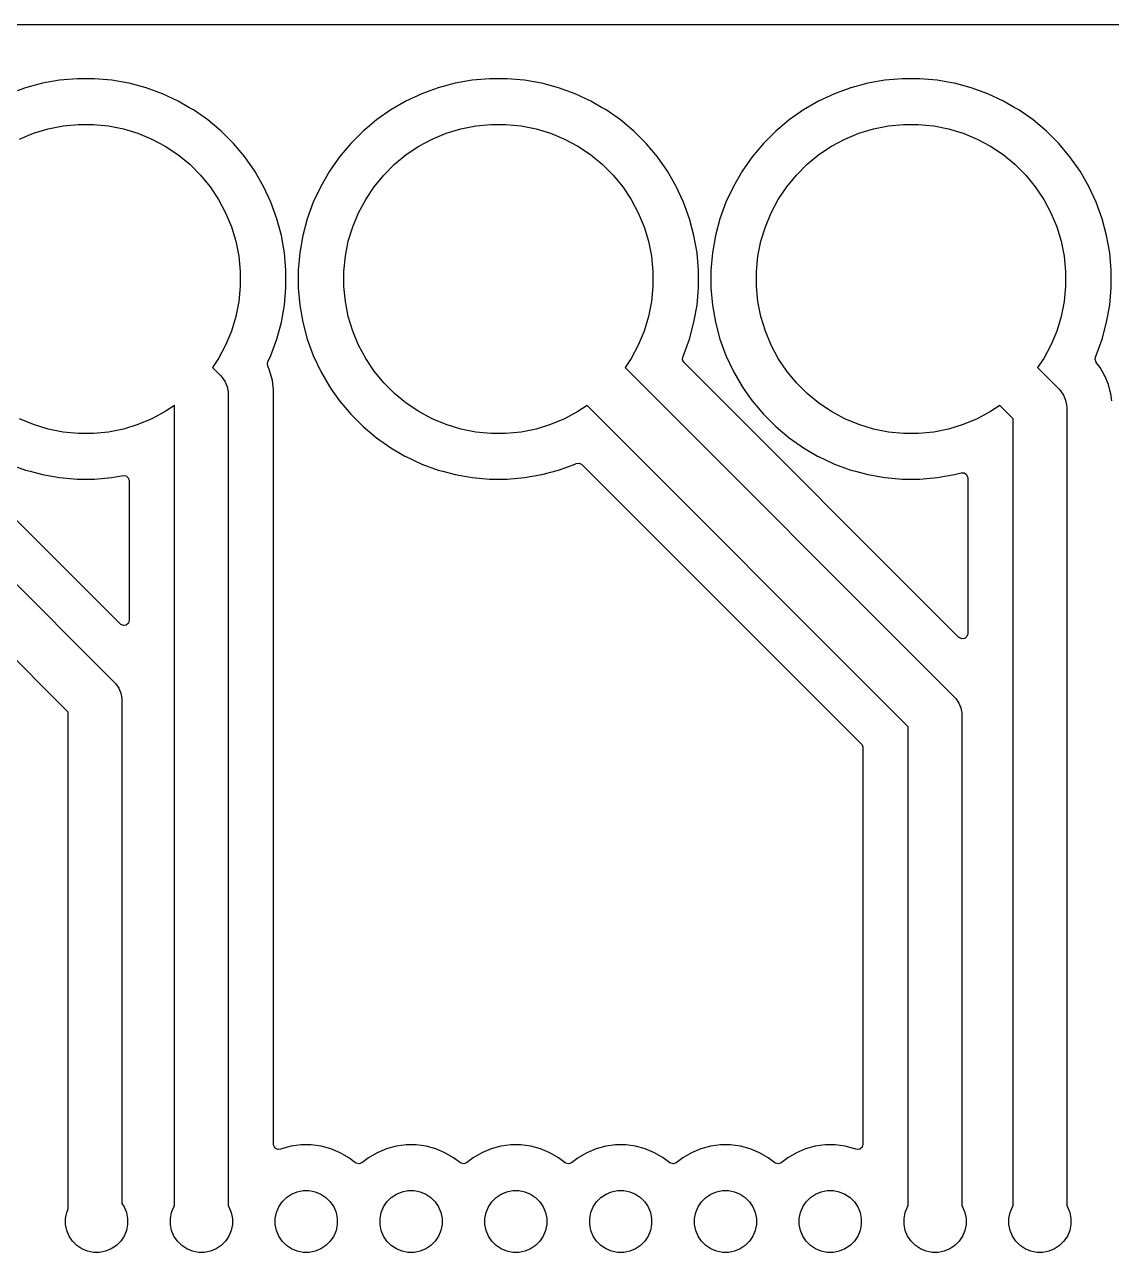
# Model space of a CAD drawing. Header units: millimetres. Extents: x 1 to 179, y 1 to 120.
# Drawn here: x 119.2 to 145.54, y 90.5 to 120.25 of the extents above; entities that cross this region are included whole.
import ezdxf

# ---------------------------------------------------------------- set-up
doc = ezdxf.new("R2010")
doc.units = ezdxf.units.MM
doc.layers.add('F.Cu', color=13, linetype='CONTINUOUS', true_color=0xc83434)

msp = doc.modelspace()

# ---------------------------------------------------------------- linework, layer by layer
at = {"layer": 'F.Cu', "linetype": 'CONTINUOUS'}
for p, q in [((0.6245, 120.2495), (179.3755, 120.2495)), ((119.628726, 118.825536), (119.219622, 118.715918)), ((119.628729, 118.825537), (119.628726, 118.825536)), ((119.628734, 118.825538), (119.628729, 118.825537)), ((119.628736, 118.825539), (119.628734, 118.825538)), ((119.628739, 118.825539), (119.628736, 118.825539)), ((120.045852, 118.899088), (119.628739, 118.825539)), ((120.467794, 118.936003), (120.045852, 118.899088)), ((120.467798, 118.936003), (120.467794, 118.936003)), ((120.891352, 118.936003), (120.467798, 118.936003)), ((120.891355, 118.936003), (120.891352, 118.936003)), ((121.313297, 118.899088), (120.891355, 118.936003)), ((121.671527, 118.835922), (121.313297, 118.899088)), ((121.730416, 118.825538), (121.671527, 118.835922)), ((121.730426, 118.825536), (121.730416, 118.825538)), ((122.139527, 118.715918), (121.730423, 118.825536)), ((121.730423, 118.825536), (121.730426, 118.825536)), ((129.628726, 118.825536), (129.219622, 118.715918)), ((129.628729, 118.825537), (129.628726, 118.825536)), ((129.628734, 118.825538), (129.628729, 118.825537)), ((129.628736, 118.825539), (129.628734, 118.825538)), ((129.628739, 118.825539), (129.628736, 118.825539)), ((130.045852, 118.899088), (129.628739, 118.825539)), ((130.467794, 118.936003), (130.045852, 118.899088)), ((130.467798, 118.936003), (130.467794, 118.936003)), ((130.891352, 118.936003), (130.467798, 118.936003)), ((130.891355, 118.936003), (130.891352, 118.936003)), ((131.313297, 118.899088), (130.891355, 118.936003)), ((131.671527, 118.835922), (131.313297, 118.899088)), ((131.730416, 118.825538), (131.671527, 118.835922)), ((131.730426, 118.825536), (131.730416, 118.825538)), ((132.139527, 118.715918), (131.730423, 118.825536)), ((131.730423, 118.825536), (131.730426, 118.825536)), ((139.628726, 118.825536), (139.219622, 118.715918)), ((139.628729, 118.825537), (139.628726, 118.825536)), ((139.628734, 118.825538), (139.628729, 118.825537)), ((139.628736, 118.825539), (139.628734, 118.825538)), ((139.628739, 118.825539), (139.628736, 118.825539)), ((140.045852, 118.899088), (139.628739, 118.825539)), ((140.467794, 118.936003), (140.045852, 118.899088)), ((140.467798, 118.936003), (140.467794, 118.936003)), ((140.891352, 118.936003), (140.467798, 118.936003)), ((140.891355, 118.936003), (140.891352, 118.936003)), ((141.313297, 118.899088), (140.891355, 118.936003)), ((141.671527, 118.835922), (141.313297, 118.899088)), ((141.730416, 118.825538), (141.671527, 118.835922)), ((141.730426, 118.825536), (141.730416, 118.825538)), ((142.139527, 118.715918), (141.730423, 118.825536)), ((141.730423, 118.825536), (141.730426, 118.825536)), ((119.219622, 118.715918), (119.020606, 118.643482)), ((122.139537, 118.715915), (122.139527, 118.715918)), ((122.139538, 118.715914), (122.139537, 118.715915)), ((122.537549, 118.57105), (122.139538, 118.715914)), ((122.537556, 118.571047), (122.537549, 118.57105)), ((122.537558, 118.571046), (122.537556, 118.571047)), ((122.921411, 118.392053), (122.537558, 118.571046)), ((128.821591, 118.571046), (128.437738, 118.392053)), ((128.821597, 118.571049), (128.821591, 118.571046)), ((128.821601, 118.57105), (128.821597, 118.571049)), ((129.020606, 118.643482), (128.821601, 118.57105)), ((129.219622, 118.715918), (129.020606, 118.643482)), ((132.139537, 118.715915), (132.139527, 118.715918)), ((132.139538, 118.715914), (132.139537, 118.715915)), ((132.537549, 118.57105), (132.139538, 118.715914)), ((132.537556, 118.571047), (132.537549, 118.57105)), ((132.537558, 118.571046), (132.537556, 118.571047)), ((132.921411, 118.392053), (132.537558, 118.571046)), ((138.821591, 118.571046), (138.437738, 118.392053)), ((138.821597, 118.571049), (138.821591, 118.571046)), ((138.821601, 118.57105), (138.821597, 118.571049)), ((139.020606, 118.643482), (138.821601, 118.57105)), ((139.219622, 118.715918), (139.020606, 118.643482)), ((142.139537, 118.715915), (142.139527, 118.715918)), ((142.139538, 118.715914), (142.139537, 118.715915)), ((142.537549, 118.57105), (142.139538, 118.715914)), ((142.537556, 118.571047), (142.537549, 118.57105)), ((142.537558, 118.571046), (142.537556, 118.571047)), ((142.921411, 118.392053), (142.537558, 118.571046)), ((122.921426, 118.392045), (122.921411, 118.392053)), ((123.179257, 118.243187), (122.921426, 118.392045)), ((123.28823, 118.180271), (123.179257, 118.243187)), ((123.635185, 117.937329), (123.28823, 118.180271)), ((128.070913, 118.180267), (127.723965, 117.93733)), ((128.070928, 118.180276), (128.070913, 118.180267)), ((128.437723, 118.392045), (128.070928, 118.180276)), ((128.437738, 118.392053), (128.437723, 118.392045)), ((132.921426, 118.392045), (132.921411, 118.392053)), ((133.179257, 118.243187), (132.921426, 118.392045)), ((133.28823, 118.180271), (133.179257, 118.243187)), ((133.635185, 117.937329), (133.28823, 118.180271)), ((138.070913, 118.180267), (137.723965, 117.93733)), ((138.070928, 118.180276), (138.070913, 118.180267)), ((138.437723, 118.392045), (138.070928, 118.180276)), ((138.437738, 118.392053), (138.437723, 118.392045)), ((142.921426, 118.392045), (142.921411, 118.392053)), ((143.179257, 118.243187), (142.921426, 118.392045)), ((143.28823, 118.180271), (143.179257, 118.243187)), ((143.635185, 117.937329), (143.28823, 118.180271)), ((120.129336, 117.794915), (120.495571, 117.830986)), ((120.495571, 117.830986), (120.863579, 117.830986)), ((120.863579, 117.830986), (121.229814, 117.794915)), ((123.959647, 117.665074), (123.635185, 117.937329)), ((127.723965, 117.93733), (127.499902, 117.74932)), ((130.129336, 117.794915), (130.495571, 117.830986)), ((130.495571, 117.830986), (130.863579, 117.830986)), ((130.863579, 117.830986), (131.229814, 117.794915)), ((133.959647, 117.665074), (133.635185, 117.937329)), ((137.723965, 117.93733), (137.499902, 117.74932)), ((140.129336, 117.794915), (140.495571, 117.830986)), ((140.495571, 117.830986), (140.863579, 117.830986)), ((140.863579, 117.830986), (141.229814, 117.794915)), ((143.959647, 117.665074), (143.635185, 117.937329)), ((119.076243, 117.475463), (119.416238, 117.616293)), ((119.416238, 117.616293), (119.768399, 117.72312)), ((119.768399, 117.72312), (120.129336, 117.794915)), ((121.229814, 117.794915), (121.590751, 117.72312)), ((121.590751, 117.72312), (121.942912, 117.616293)), ((121.942912, 117.616293), (122.282907, 117.475463)), ((124.259146, 117.365575), (123.959647, 117.665074)), ((127.399494, 117.665066), (127.100012, 117.365584)), ((127.3995, 117.665072), (127.399494, 117.665066)), ((127.399503, 117.665074), (127.3995, 117.665072)), ((127.499902, 117.74932), (127.399503, 117.665074)), ((129.076243, 117.475463), (129.416238, 117.616293)), ((129.416238, 117.616293), (129.768399, 117.72312)), ((129.768399, 117.72312), (130.129336, 117.794915)), ((131.229814, 117.794915), (131.590751, 117.72312)), ((131.590751, 117.72312), (131.942912, 117.616293)), ((131.942912, 117.616293), (132.282907, 117.475463)), ((134.259146, 117.365575), (133.959647, 117.665074)), ((137.399494, 117.665066), (137.100012, 117.365584)), ((137.3995, 117.665072), (137.399494, 117.665066)), ((137.399503, 117.665074), (137.3995, 117.665072)), ((137.499902, 117.74932), (137.399503, 117.665074)), ((139.076243, 117.475463), (139.416238, 117.616293)), ((139.416238, 117.616293), (139.768399, 117.72312)), ((139.768399, 117.72312), (140.129336, 117.794915)), ((141.229814, 117.794915), (141.590751, 117.72312)), ((141.590751, 117.72312), (141.942912, 117.616293)), ((141.942912, 117.616293), (142.282907, 117.475463)), ((144.259146, 117.365575), (143.959647, 117.665074)), ((122.282907, 117.475463), (122.60746, 117.301985)), ((122.60746, 117.301985), (122.913447, 117.097531)), ((124.531401, 117.041113), (124.259146, 117.365575)), ((127.100012, 117.365584), (126.827748, 117.041113)), ((128.445703, 117.097531), (128.75169, 117.301985)), ((128.75169, 117.301985), (129.076243, 117.475463)), ((132.282907, 117.475463), (132.60746, 117.301985)), ((132.60746, 117.301985), (132.913447, 117.097531)), ((134.531401, 117.041113), (134.259146, 117.365575)), ((137.100012, 117.365584), (136.827748, 117.041113)), ((138.445703, 117.097531), (138.75169, 117.301985)), ((138.75169, 117.301985), (139.076243, 117.475463)), ((142.282907, 117.475463), (142.60746, 117.301985)), ((142.60746, 117.301985), (142.913447, 117.097531)), ((144.531401, 117.041113), (144.259146, 117.365575)), ((122.913447, 117.097531), (123.197921, 116.86407)), ((124.774343, 116.694158), (124.531401, 117.041113)), ((126.827748, 117.041113), (126.584811, 116.694165)), ((128.161229, 116.86407), (128.445703, 117.097531)), ((132.913447, 117.097531), (133.197921, 116.86407)), ((134.774343, 116.694158), (134.531401, 117.041113)), ((136.827748, 117.041113), (136.584811, 116.694165)), ((138.161229, 116.86407), (138.445703, 117.097531)), ((142.913447, 117.097531), (143.197921, 116.86407)), ((144.774343, 116.694158), (144.531401, 117.041113)), ((123.197921, 116.86407), (123.458142, 116.603849)), ((124.98612, 116.327348), (124.774343, 116.694158)), ((126.584802, 116.69415), (126.373033, 116.327355)), ((126.584811, 116.694165), (126.584802, 116.69415)), ((127.901008, 116.603849), (128.161229, 116.86407)), ((133.197921, 116.86407), (133.458142, 116.603849)), ((134.98612, 116.327348), (134.774343, 116.694158)), ((136.584802, 116.69415), (136.373033, 116.327355)), ((136.584811, 116.694165), (136.584802, 116.69415)), ((137.901008, 116.603849), (138.161229, 116.86407)), ((143.197921, 116.86407), (143.458142, 116.603849)), ((144.98612, 116.327348), (144.774343, 116.694158)), ((123.458142, 116.603849), (123.691603, 116.319375)), ((127.667547, 116.319375), (127.901008, 116.603849)), ((133.458142, 116.603849), (133.691603, 116.319375)), ((137.667547, 116.319375), (137.901008, 116.603849)), ((143.458142, 116.603849), (143.691603, 116.319375)), ((123.691603, 116.319375), (123.896057, 116.013388)), ((125.165122, 115.943477), (124.98612, 116.327348)), ((126.373025, 116.32734), (126.194032, 115.943487)), ((126.373033, 116.327355), (126.373025, 116.32734)), ((127.463093, 116.013388), (127.667547, 116.319375)), ((133.691603, 116.319375), (133.896057, 116.013388)), ((135.165122, 115.943477), (134.98612, 116.327348)), ((136.373025, 116.32734), (136.194032, 115.943487)), ((136.373033, 116.327355), (136.373025, 116.32734)), ((137.463093, 116.013388), (137.667547, 116.319375)), ((143.691603, 116.319375), (143.896057, 116.013388)), ((145.165122, 115.943477), (144.98612, 116.327348)), ((123.896057, 116.013388), (124.069535, 115.688835)), ((125.309986, 115.545466), (125.165122, 115.943477)), ((126.194032, 115.943487), (126.04916, 115.545456)), ((127.289615, 115.688835), (127.463093, 116.013388)), ((133.896057, 116.013388), (134.069535, 115.688835)), ((135.309986, 115.545466), (135.165122, 115.943477)), ((136.194032, 115.943487), (136.04916, 115.545456)), ((137.289615, 115.688835), (137.463093, 116.013388)), ((143.896057, 116.013388), (144.069535, 115.688835)), ((145.309986, 115.545466), (145.165122, 115.943477)), ((124.069535, 115.688835), (124.210365, 115.34884)), ((125.41961, 115.136344), (125.309986, 115.545466)), ((126.04916, 115.545456), (125.939542, 115.136352)), ((127.148785, 115.34884), (127.289615, 115.688835)), ((134.069535, 115.688835), (134.210365, 115.34884)), ((135.41961, 115.136344), (135.309986, 115.545466)), ((136.04916, 115.545456), (135.939542, 115.136352)), ((137.148785, 115.34884), (137.289615, 115.688835)), ((144.069535, 115.688835), (144.210365, 115.34884)), ((145.41961, 115.136344), (145.309986, 115.545466)), ((124.210365, 115.34884), (124.317192, 114.996679)), ((127.041958, 114.996679), (127.148785, 115.34884)), ((134.210365, 115.34884), (134.317192, 114.996679)), ((137.041958, 114.996679), (137.148785, 115.34884)), ((144.210365, 115.34884), (144.317192, 114.996679)), ((124.317192, 114.996679), (124.388987, 114.635742)), ((125.49316, 114.719223), (125.41961, 115.136344)), ((125.939539, 115.136339), (125.86599, 114.719226)), ((125.939542, 115.136352), (125.939539, 115.136339)), ((126.970163, 114.635742), (127.041958, 114.996679)), ((134.317192, 114.996679), (134.388987, 114.635742)), ((135.49316, 114.719223), (135.41961, 115.136344)), ((135.939539, 115.136339), (135.86599, 114.719226)), ((135.939542, 115.136352), (135.939539, 115.136339)), ((136.970163, 114.635742), (137.041958, 114.996679)), ((144.317192, 114.996679), (144.388987, 114.635742)), ((145.49316, 114.719223), (145.41961, 115.136344)), ((124.388987, 114.635742), (124.425058, 114.269507)), ((125.530075, 114.29728), (125.49316, 114.719223)), ((125.86599, 114.719226), (125.829075, 114.297284)), ((126.934092, 114.269507), (126.970163, 114.635742)), ((134.388987, 114.635742), (134.425058, 114.269507)), ((135.530075, 114.29728), (135.49316, 114.719223)), ((135.86599, 114.719226), (135.829075, 114.297284)), ((136.934092, 114.269507), (136.970163, 114.635742)), ((144.388987, 114.635742), (144.425058, 114.269507)), ((145.530075, 114.29728), (145.49316, 114.719223)), ((124.425058, 114.269507), (124.425058, 113.901499)), ((125.530075, 113.873726), (125.530075, 114.29728)), ((125.829075, 114.297284), (125.829075, 113.873723)), ((126.934092, 113.901499), (126.934092, 114.269507)), ((134.425058, 114.269507), (134.425058, 113.901499)), ((135.530075, 113.873726), (135.530075, 114.29728)), ((135.829075, 114.297284), (135.829075, 113.873723)), ((136.934092, 113.901499), (136.934092, 114.269507)), ((144.425058, 114.269507), (144.425058, 113.901499)), ((145.530075, 113.873726), (145.530075, 114.29728)), ((124.425058, 113.901499), (124.388987, 113.535264)), ((125.49316, 113.451783), (125.530075, 113.873726)), ((125.829075, 113.873723), (125.86599, 113.451781)), ((126.970163, 113.535264), (126.934092, 113.901499)), ((134.425058, 113.901499), (134.388987, 113.535264)), ((135.49316, 113.451783), (135.530075, 113.873726)), ((135.829075, 113.873723), (135.86599, 113.451781)), ((136.970163, 113.535264), (136.934092, 113.901499)), ((144.425058, 113.901499), (144.388987, 113.535264)), ((145.49316, 113.451783), (145.530075, 113.873726)), ((124.388987, 113.535264), (124.317192, 113.174327)), ((125.41961, 113.034662), (125.49316, 113.451783)), ((125.86599, 113.451781), (125.939539, 113.034668)), ((127.041958, 113.174327), (126.970163, 113.535264)), ((134.388987, 113.535264), (134.317192, 113.174327)), ((135.41961, 113.034662), (135.49316, 113.451783)), ((135.86599, 113.451781), (135.939539, 113.034668)), ((137.041958, 113.174327), (136.970163, 113.535264)), ((144.388987, 113.535264), (144.317192, 113.174327)), ((145.41961, 113.034662), (145.49316, 113.451783)), ((124.317192, 113.174327), (124.210365, 112.822166)), ((127.148785, 112.822166), (127.041958, 113.174327)), ((134.317192, 113.174327), (134.210365, 112.822166)), ((137.148785, 112.822166), (137.041958, 113.174327)), ((144.317192, 113.174327), (144.210365, 112.822166)), ((124.210365, 112.822166), (124.069535, 112.482171)), ((125.309986, 112.62554), (125.41961, 113.034662)), ((125.939539, 113.034668), (125.939542, 113.034655)), ((125.939542, 113.034655), (126.04916, 112.625551)), ((127.289615, 112.482171), (127.148785, 112.822166)), ((134.210365, 112.822166), (134.069535, 112.482171)), ((135.309986, 112.62554), (135.41961, 113.034662)), ((135.939539, 113.034668), (135.939542, 113.034655)), ((135.939542, 113.034655), (136.04916, 112.625551)), ((137.289615, 112.482171), (137.148785, 112.822166)), ((144.210365, 112.822166), (144.069535, 112.482171)), ((145.309986, 112.62554), (145.41961, 113.034662)), ((124.069535, 112.482171), (123.896057, 112.157618)), ((125.165122, 112.227529), (125.309986, 112.62554)), ((126.04916, 112.625551), (126.049163, 112.625541)), ((126.049163, 112.625541), (126.049164, 112.62554)), ((126.049164, 112.62554), (126.194028, 112.227529)), ((127.463093, 112.157618), (127.289615, 112.482171)), ((134.069535, 112.482171), (133.896057, 112.157618)), ((135.165122, 112.227529), (135.309986, 112.62554)), ((136.04916, 112.625551), (136.049163, 112.625541)), ((136.049163, 112.625541), (136.049164, 112.62554)), ((136.049164, 112.62554), (136.194028, 112.227529)), ((137.463093, 112.157618), (137.289615, 112.482171)), ((144.069535, 112.482171), (143.896057, 112.157618)), ((145.165122, 112.227529), (145.309986, 112.62554)), ((125.093261, 112.073426), (125.165122, 112.227529)), ((126.194028, 112.227529), (126.194031, 112.227522)), ((126.194031, 112.227522), (126.194032, 112.22752)), ((126.194032, 112.22752), (126.373025, 111.843667)), ((135.144696, 112.123801), (135.14968, 112.193493)), ((135.14968, 112.193493), (135.153482, 112.202568)), ((135.153482, 112.202568), (135.165114, 112.227511)), ((135.165114, 112.227514), (135.165122, 112.227529)), ((135.165114, 112.227511), (135.165114, 112.227514)), ((136.194028, 112.227529), (136.194031, 112.227522)), ((136.194031, 112.227522), (136.194032, 112.22752)), ((136.194032, 112.22752), (136.373025, 111.843667)), ((145.137817, 112.130248), (145.149006, 112.192969)), ((145.149006, 112.192969), (145.149251, 112.193493)), ((145.149251, 112.193493), (145.165122, 112.227529)), ((113.748112, 111.936204), (121.366252, 104.318064)), ((121.520452, 105.720207), (115.178181, 112.062478)), ((123.896057, 112.157618), (123.748112, 111.936205)), ((123.748112, 111.936205), (123.942253, 111.742064)), ((125.083616, 112.043044), (125.093261, 112.073426)), ((125.091084, 111.973577), (125.083616, 112.043044)), ((125.109126, 111.93002), (125.091084, 111.973577)), ((125.121946, 111.899069), (125.109126, 111.93002)), ((125.143791, 111.846331), (125.121946, 111.899069)), ((127.667547, 111.851631), (127.463093, 112.157618)), ((133.896057, 112.157618), (133.748112, 111.936204)), ((133.748112, 111.936204), (141.722252, 103.962065)), ((135.178181, 112.062478), (135.144696, 112.123801)), ((141.840452, 105.400207), (135.178181, 112.062478)), ((137.667547, 111.851631), (137.463093, 112.157618)), ((143.896057, 112.157618), (143.748112, 111.936204)), ((143.748112, 111.936204), (144.262252, 111.422064)), ((145.163009, 112.065079), (145.137817, 112.130248)), ((145.168182, 112.058337), (145.163009, 112.065079)), ((145.168185, 112.058335), (145.168182, 112.058337)), ((145.168185, 112.058334), (145.168185, 112.058335)), ((145.261244, 111.937057), (145.168185, 112.058334)), ((145.361728, 111.763013), (145.261244, 111.937057)), ((123.942253, 111.742064), (123.98508, 111.694811)), ((123.98508, 111.694811), (123.98509, 111.694801)), ((123.98509, 111.694801), (124.055882, 111.588853)), ((124.055882, 111.588853), (124.055882, 111.588852)), ((124.055882, 111.588852), (124.104645, 111.47113)), ((125.203182, 111.624684), (125.143791, 111.846331)), ((125.203182, 111.624681), (125.203182, 111.624684)), ((125.223345, 111.471528), (125.203182, 111.624681)), ((126.373025, 111.843667), (126.373033, 111.843652)), ((126.373033, 111.843652), (126.584802, 111.476857)), ((127.901008, 111.567157), (127.667547, 111.851631)), ((136.373025, 111.843667), (136.373033, 111.843652)), ((136.373033, 111.843652), (136.584802, 111.476857)), ((137.901008, 111.567157), (137.667547, 111.851631)), ((145.375977, 111.738333), (145.361728, 111.763013)), ((145.463791, 111.526332), (145.375977, 111.738333)), ((124.104645, 111.47113), (124.129504, 111.346156)), ((124.129504, 111.346156), (124.129504, 111.346136)), ((124.129504, 111.346136), (124.132633, 111.282445)), ((124.132633, 111.282445), (124.132633, 91.623339)), ((125.233133, 111.39718), (125.223345, 111.471528)), ((125.233133, 93.111358), (125.233133, 111.39718)), ((126.584802, 111.476857), (126.584811, 111.476842)), ((126.584811, 111.476842), (126.665578, 111.361495)), ((126.665578, 111.361495), (126.827749, 111.129893)), ((128.161229, 111.306936), (127.901008, 111.567157)), ((128.445703, 111.073475), (128.161229, 111.306936)), ((136.584802, 111.476857), (136.584811, 111.476842)), ((136.584811, 111.476842), (136.665578, 111.361495)), ((136.665578, 111.361495), (136.827749, 111.129893)), ((138.161229, 111.306936), (137.901008, 111.567157)), ((138.445703, 111.073475), (138.161229, 111.306936)), ((144.262252, 111.422064), (144.30509, 111.374801)), ((144.30509, 111.374801), (144.375882, 111.268853)), ((145.507958, 111.361495), (145.463791, 111.526332)), ((145.523181, 111.304683), (145.507958, 111.361495)), ((145.546193, 111.129894), (145.523181, 111.304683)), ((120.256633, 103.589207), (112.828874, 111.016966)), ((122.828873, 111.016966), (122.60746, 110.869021)), ((122.832633, 111.013207), (122.828873, 111.016966)), ((122.832633, 91.623339), (122.832633, 111.013207)), ((126.827749, 111.129893), (127.100004, 110.805431)), ((128.75169, 110.869021), (128.445703, 111.073475)), ((132.828874, 111.016966), (132.60746, 110.869021)), ((140.612633, 103.233207), (132.828874, 111.016966)), ((136.827749, 111.129893), (137.100004, 110.805431)), ((138.75169, 110.869021), (138.445703, 111.073475)), ((142.828874, 111.016966), (142.60746, 110.869021)), ((143.152633, 110.693207), (142.828874, 111.016966)), ((144.375882, 111.268853), (144.424644, 111.15113)), ((144.424644, 111.15113), (144.449503, 111.026156)), ((144.449503, 111.026156), (144.452633, 110.962445)), ((119.416238, 110.554713), (119.076243, 110.695543)), ((122.282907, 110.695543), (121.942912, 110.554713)), ((122.60746, 110.869021), (122.282907, 110.695543)), ((127.100004, 110.805431), (127.399503, 110.505932)), ((129.076243, 110.695543), (128.75169, 110.869021)), ((129.416238, 110.554713), (129.076243, 110.695543)), ((132.282907, 110.695543), (131.942912, 110.554713)), ((132.60746, 110.869021), (132.282907, 110.695543)), ((137.100004, 110.805431), (137.399503, 110.505932)), ((139.076243, 110.695543), (138.75169, 110.869021)), ((139.416238, 110.554713), (139.076243, 110.695543)), ((142.282907, 110.695543), (141.942912, 110.554713)), ((142.60746, 110.869021), (142.282907, 110.695543)), ((143.152633, 91.623339), (143.152633, 110.693207)), ((144.452633, 110.962445), (144.452633, 91.623339)), ((119.768399, 110.447886), (119.416238, 110.554713)), ((120.129336, 110.376091), (119.768399, 110.447886)), ((121.590751, 110.447886), (121.229814, 110.376091)), ((121.942912, 110.554713), (121.590751, 110.447886)), ((127.399503, 110.505932), (127.723965, 110.233677)), ((129.768399, 110.447886), (129.416238, 110.554713)), ((130.129336, 110.376091), (129.768399, 110.447886)), ((131.590751, 110.447886), (131.229814, 110.376091)), ((131.942912, 110.554713), (131.590751, 110.447886)), ((137.399503, 110.505932), (137.723965, 110.233677)), ((139.768399, 110.447886), (139.416238, 110.554713)), ((140.129336, 110.376091), (139.768399, 110.447886)), ((141.590751, 110.447886), (141.229814, 110.376091)), ((141.942912, 110.554713), (141.590751, 110.447886)), ((120.495571, 110.34002), (120.129336, 110.376091)), ((120.863579, 110.34002), (120.495571, 110.34002)), ((121.229814, 110.376091), (120.863579, 110.34002)), ((127.723965, 110.233677), (128.07092, 109.990735)), ((130.495571, 110.34002), (130.129336, 110.376091)), ((130.863579, 110.34002), (130.495571, 110.34002)), ((131.229814, 110.376091), (130.863579, 110.34002)), ((137.723965, 110.233677), (138.07092, 109.990735)), ((140.495571, 110.34002), (140.129336, 110.376091)), ((140.863579, 110.34002), (140.495571, 110.34002)), ((141.229814, 110.376091), (140.863579, 110.34002)), ((128.07092, 109.990735), (128.414702, 109.792253)), ((138.07092, 109.990735), (138.414702, 109.792253)), ((118.821601, 109.599956), (119.219612, 109.455092)), ((128.414702, 109.792253), (128.437723, 109.778962)), ((128.437723, 109.778962), (128.437738, 109.778954)), ((128.437738, 109.778954), (128.608339, 109.699402)), ((128.608339, 109.699402), (128.821601, 109.599956)), ((128.821601, 109.599956), (129.219612, 109.455092)), ((132.139538, 109.455092), (132.537549, 109.599956)), ((132.537549, 109.599956), (132.537564, 109.599964)), ((132.537564, 109.599964), (132.537567, 109.599964)), ((132.537567, 109.599964), (132.550016, 109.60577)), ((132.550016, 109.60577), (132.562511, 109.611597)), ((132.562511, 109.611597), (132.631587, 109.622091)), ((132.631587, 109.622091), (132.695372, 109.593573)), ((132.695372, 109.593573), (132.7026, 109.586897)), ((132.7026, 109.586897), (139.475814, 102.813683)), ((138.414702, 109.792253), (138.437723, 109.778962)), ((138.437723, 109.778962), (138.437738, 109.778954)), ((138.437738, 109.778954), (138.608339, 109.699402)), ((138.608339, 109.699402), (138.821601, 109.599956)), ((138.821601, 109.599956), (139.219612, 109.455092)), ((119.219612, 109.455092), (119.219618, 109.455091)), ((119.219618, 109.455091), (119.219622, 109.455089)), ((119.219622, 109.455089), (119.331032, 109.425237)), ((119.331032, 109.425237), (119.628734, 109.345468)), ((119.628734, 109.345468), (120.045855, 109.271918)), ((120.045855, 109.271918), (120.467796, 109.235004)), ((120.467796, 109.235004), (120.467797, 109.235003)), ((120.467797, 109.235003), (120.467798, 109.235003)), ((120.467798, 109.235003), (120.891353, 109.235003)), ((120.891353, 109.235004), (121.313295, 109.271918)), ((120.891353, 109.235003), (120.891353, 109.235004)), ((121.313295, 109.271918), (121.313301, 109.271919)), ((121.313301, 109.271919), (121.586601, 109.320109)), ((121.586601, 109.320109), (121.65604, 109.312365)), ((121.65604, 109.312365), (121.710269, 109.268308)), ((121.710269, 109.268308), (121.732071, 109.201927)), ((121.732071, 109.201927), (121.732133, 109.197993)), ((129.219612, 109.455092), (129.219618, 109.455091)), ((129.219618, 109.455091), (129.219622, 109.455089)), ((129.219622, 109.455089), (129.331032, 109.425237)), ((129.331032, 109.425237), (129.628734, 109.345468)), ((129.628734, 109.345468), (130.045855, 109.271918)), ((130.045855, 109.271918), (130.467796, 109.235004)), ((130.467796, 109.235004), (130.467797, 109.235003)), ((130.467797, 109.235003), (130.467798, 109.235003)), ((130.467798, 109.235003), (130.891353, 109.235003)), ((130.891353, 109.235004), (131.313295, 109.271918)), ((130.891353, 109.235003), (130.891353, 109.235004)), ((131.313295, 109.271918), (131.730416, 109.345468)), ((131.730416, 109.345468), (132.139538, 109.455092)), ((139.219612, 109.455092), (139.219618, 109.455091)), ((139.219618, 109.455091), (139.219622, 109.455089)), ((139.219622, 109.455089), (139.331032, 109.425237)), ((139.331032, 109.425237), (139.628734, 109.345468)), ((139.628734, 109.345468), (140.045855, 109.271918)), ((140.045855, 109.271918), (140.467796, 109.235004)), ((140.467796, 109.235004), (140.467797, 109.235003)), ((140.467797, 109.235003), (140.467798, 109.235003)), ((140.467798, 109.235003), (140.891353, 109.235003)), ((140.891353, 109.235004), (141.313295, 109.271918)), ((140.891353, 109.235003), (140.891353, 109.235004)), ((141.313295, 109.271918), (141.730416, 109.345468)), ((141.730416, 109.345468), (141.89604, 109.389847)), ((141.89604, 109.389847), (141.965889, 109.388184)), ((141.965889, 109.388184), (142.023752, 109.349022)), ((142.023752, 109.349022), (142.051256, 109.284793)), ((142.051256, 109.284793), (142.052133, 109.270072)), ((142.052133, 109.270072), (142.052133, 105.487888)), ((121.732133, 109.197993), (121.732133, 105.807888)), ((121.52693, 105.714175), (121.520452, 105.720207)), ((121.590486, 105.68515), (121.52693, 105.714175)), ((121.659644, 105.695094), (121.590486, 105.68515)), ((121.712448, 105.740849), (121.659644, 105.695094)), ((121.732133, 105.807888), (121.712448, 105.740849)), ((141.84693, 105.394175), (141.840452, 105.400207)), ((141.910486, 105.36515), (141.84693, 105.394175)), ((141.979644, 105.375094), (141.910486, 105.36515)), ((142.032448, 105.420849), (141.979644, 105.375094)), ((142.052133, 105.487888), (142.032448, 105.420849)), ((121.366252, 104.318064), (121.40909, 104.270801)), ((121.40909, 104.270801), (121.479882, 104.164853)), ((121.479882, 104.164853), (121.528644, 104.04713)), ((121.528644, 104.04713), (121.553503, 103.922156)), ((121.553503, 103.922156), (121.556633, 103.858445)), ((121.556633, 103.858445), (121.556633, 91.677217)), ((141.722252, 103.962065), (141.76509, 103.914801)), ((141.76509, 103.914801), (141.835882, 103.808853)), ((120.256633, 91.550163), (120.256633, 103.589207)), ((141.835882, 103.808853), (141.884644, 103.69113)), ((141.884644, 103.69113), (141.909503, 103.566156)), ((141.909503, 103.566156), (141.912633, 103.502445)), ((141.912633, 103.502445), (141.912633, 91.623339)), ((140.612633, 91.623339), (140.612633, 103.233207)), ((139.475814, 102.813683), (139.509299, 102.75236)), ((139.509299, 102.75236), (139.512133, 102.726002)), ((139.512133, 102.726002), (139.512133, 93.111358)), ((125.236984, 93.080696), (125.233133, 93.111358)), ((125.272634, 93.020606), (125.236984, 93.080696)), ((125.335112, 92.989329), (125.272634, 93.020606)), ((125.404582, 92.996795), (125.335112, 92.989329)), ((125.425243, 93.005353), (125.404582, 92.996795)), ((125.660063, 93.068273), (125.425243, 93.005353)), ((125.901073, 93.100002), (125.660063, 93.068273)), ((125.901077, 93.100003), (125.901073, 93.100002)), ((125.901083, 93.100003), (125.901077, 93.100003)), ((126.144183, 93.100003), (125.901083, 93.100003)), ((126.144189, 93.100003), (126.144183, 93.100003)), ((126.144192, 93.100002), (126.144189, 93.100003)), ((126.385202, 93.068273), (126.144192, 93.100002)), ((126.620019, 93.005354), (126.385202, 93.068273)), ((126.844605, 92.912328), (126.620019, 93.005354)), ((126.84462, 92.912321), (126.844605, 92.912328)), ((127.055144, 92.790776), (126.84462, 92.912321)), ((127.740645, 92.912321), (127.530121, 92.790776)), ((127.74066, 92.912328), (127.740645, 92.912321)), ((127.965246, 93.005354), (127.74066, 92.912328)), ((128.200063, 93.068273), (127.965246, 93.005354)), ((128.441073, 93.100002), (128.200063, 93.068273)), ((128.441077, 93.100003), (128.441073, 93.100002)), ((128.441083, 93.100003), (128.441077, 93.100003)), ((128.684183, 93.100003), (128.441083, 93.100003)), ((128.684189, 93.100003), (128.684183, 93.100003)), ((128.684192, 93.100002), (128.684189, 93.100003)), ((128.925202, 93.068273), (128.684192, 93.100002)), ((129.160019, 93.005354), (128.925202, 93.068273)), ((129.384605, 92.912328), (129.160019, 93.005354)), ((129.38462, 92.912321), (129.384605, 92.912328)), ((129.595144, 92.790776), (129.38462, 92.912321)), ((130.280645, 92.912321), (130.070121, 92.790776)), ((130.28066, 92.912328), (130.280645, 92.912321)), ((130.505246, 93.005354), (130.28066, 92.912328)), ((130.740063, 93.068273), (130.505246, 93.005354)), ((130.981073, 93.100002), (130.740063, 93.068273)), ((130.981077, 93.100003), (130.981073, 93.100002)), ((130.981083, 93.100003), (130.981077, 93.100003)), ((131.224183, 93.100003), (130.981083, 93.100003)), ((131.224189, 93.100003), (131.224183, 93.100003)), ((131.224192, 93.100002), (131.224189, 93.100003)), ((131.465202, 93.068273), (131.224192, 93.100002)), ((131.700019, 93.005354), (131.465202, 93.068273)), ((131.924605, 92.912328), (131.700019, 93.005354)), ((131.92462, 92.912321), (131.924605, 92.912328)), ((132.135144, 92.790776), (131.92462, 92.912321)), ((132.820645, 92.912321), (132.610121, 92.790776)), ((132.82066, 92.912328), (132.820645, 92.912321)), ((133.045246, 93.005354), (132.82066, 92.912328)), ((133.280063, 93.068273), (133.045246, 93.005354)), ((133.521073, 93.100002), (133.280063, 93.068273)), ((133.521077, 93.100003), (133.521073, 93.100002)), ((133.521083, 93.100003), (133.521077, 93.100003)), ((133.764183, 93.100003), (133.521083, 93.100003)), ((133.764189, 93.100003), (133.764183, 93.100003)), ((133.764192, 93.100002), (133.764189, 93.100003)), ((134.005202, 93.068273), (133.764192, 93.100002)), ((134.240019, 93.005354), (134.005202, 93.068273)), ((134.464605, 92.912328), (134.240019, 93.005354)), ((134.46462, 92.912321), (134.464605, 92.912328)), ((134.675144, 92.790776), (134.46462, 92.912321)), ((135.360645, 92.912321), (135.150121, 92.790776)), ((135.36066, 92.912328), (135.360645, 92.912321)), ((135.585246, 93.005354), (135.36066, 92.912328)), ((135.820063, 93.068273), (135.585246, 93.005354)), ((136.061073, 93.100002), (135.820063, 93.068273)), ((136.061077, 93.100003), (136.061073, 93.100002)), ((136.061083, 93.100003), (136.061077, 93.100003)), ((136.304183, 93.100003), (136.061083, 93.100003)), ((136.304189, 93.100003), (136.304183, 93.100003)), ((136.304192, 93.100002), (136.304189, 93.100003)), ((136.545202, 93.068273), (136.304192, 93.100002)), ((136.780019, 93.005354), (136.545202, 93.068273)), ((137.004605, 92.912328), (136.780019, 93.005354)), ((137.00462, 92.912321), (137.004605, 92.912328)), ((137.215144, 92.790776), (137.00462, 92.912321)), ((137.900645, 92.912321), (137.690121, 92.790776)), ((137.90066, 92.912328), (137.900645, 92.912321)), ((138.125246, 93.005354), (137.90066, 92.912328)), ((138.360063, 93.068273), (138.125246, 93.005354)), ((138.601073, 93.100002), (138.360063, 93.068273)), ((138.601077, 93.100003), (138.601073, 93.100002)), ((138.601083, 93.100003), (138.601077, 93.100003)), ((138.844183, 93.100003), (138.601083, 93.100003)), ((138.844189, 93.100003), (138.844183, 93.100003)), ((138.844192, 93.100002), (138.844189, 93.100003)), ((139.085202, 93.068273), (138.844192, 93.100002)), ((139.320022, 93.005353), (139.085202, 93.068273)), ((139.340684, 92.996795), (139.320022, 93.005353)), ((139.370486, 92.98862), (139.340684, 92.996795)), ((139.439644, 92.998564), (139.370486, 92.98862)), ((139.492448, 93.044319), (139.439644, 92.998564)), ((139.512133, 93.111358), (139.492448, 93.044319)), ((127.217146, 92.666466), (127.055144, 92.790776)), ((127.234506, 92.65531), (127.217146, 92.666466)), ((127.302951, 92.641272), (127.234506, 92.65531)), ((127.36812, 92.666466), (127.302951, 92.641272)), ((127.530121, 92.790776), (127.36812, 92.666466)), ((129.757146, 92.666466), (129.595144, 92.790776)), ((129.774506, 92.65531), (129.757146, 92.666466)), ((129.842951, 92.641272), (129.774506, 92.65531)), ((129.90812, 92.666466), (129.842951, 92.641272)), ((130.070121, 92.790776), (129.90812, 92.666466)), ((132.297146, 92.666466), (132.135144, 92.790776)), ((132.314506, 92.65531), (132.297146, 92.666466)), ((132.382951, 92.641272), (132.314506, 92.65531)), ((132.44812, 92.666466), (132.382951, 92.641272)), ((132.610121, 92.790776), (132.44812, 92.666466)), ((134.837146, 92.666466), (134.675144, 92.790776)), ((134.854506, 92.65531), (134.837146, 92.666466)), ((134.922951, 92.641272), (134.854506, 92.65531)), ((134.98812, 92.666466), (134.922951, 92.641272)), ((135.150121, 92.790776), (134.98812, 92.666466)), ((137.377146, 92.666466), (137.215144, 92.790776)), ((137.394506, 92.65531), (137.377146, 92.666466)), ((137.462951, 92.641272), (137.394506, 92.65531)), ((137.52812, 92.666466), (137.462951, 92.641272)), ((137.690121, 92.790776), (137.52812, 92.666466)), ((125.6672, 91.910472), (125.803758, 91.967036)), ((125.803758, 91.967036), (125.948728, 91.995872)), ((125.948728, 91.995872), (126.096538, 91.995872)), ((126.096538, 91.995872), (126.241508, 91.967036)), ((126.241508, 91.967036), (126.378066, 91.910472)), ((128.2072, 91.910472), (128.343758, 91.967036)), ((128.343758, 91.967036), (128.488728, 91.995872)), ((128.488728, 91.995872), (128.636538, 91.995872)), ((128.636538, 91.995872), (128.781508, 91.967036)), ((128.781508, 91.967036), (128.918066, 91.910472)), ((130.7472, 91.910472), (130.883758, 91.967036)), ((130.883758, 91.967036), (131.028728, 91.995872)), ((131.028728, 91.995872), (131.176538, 91.995872)), ((131.176538, 91.995872), (131.321508, 91.967036)), ((131.321508, 91.967036), (131.458066, 91.910472)), ((133.2872, 91.910472), (133.423758, 91.967036)), ((133.423758, 91.967036), (133.568728, 91.995872)), ((133.568728, 91.995872), (133.716538, 91.995872)), ((133.716538, 91.995872), (133.861508, 91.967036)), ((133.861508, 91.967036), (133.998066, 91.910472)), ((135.8272, 91.910472), (135.963758, 91.967036)), ((135.963758, 91.967036), (136.108728, 91.995872)), ((136.108728, 91.995872), (136.256538, 91.995872)), ((136.256538, 91.995872), (136.401508, 91.967036)), ((136.401508, 91.967036), (136.538066, 91.910472)), ((138.3672, 91.910472), (138.503758, 91.967036)), ((138.503758, 91.967036), (138.648728, 91.995872)), ((138.648728, 91.995872), (138.796538, 91.995872)), ((138.796538, 91.995872), (138.941508, 91.967036)), ((138.941508, 91.967036), (139.078066, 91.910472)), ((121.556633, 91.677217), (121.607602, 91.600936)), ((125.357664, 91.600936), (125.439783, 91.723836)), ((125.439783, 91.723836), (125.5443, 91.828353)), ((125.5443, 91.828353), (125.6672, 91.910472)), ((126.378066, 91.910472), (126.500966, 91.828353)), ((126.500966, 91.828353), (126.605483, 91.723836)), ((126.605483, 91.723836), (126.687602, 91.600936)), ((127.897664, 91.600936), (127.979783, 91.723836)), ((127.979783, 91.723836), (128.0843, 91.828353)), ((128.0843, 91.828353), (128.2072, 91.910472)), ((128.918066, 91.910472), (129.040966, 91.828353)), ((129.040966, 91.828353), (129.145483, 91.723836)), ((129.145483, 91.723836), (129.227602, 91.600936)), ((130.437664, 91.600936), (130.519783, 91.723836)), ((130.519783, 91.723836), (130.6243, 91.828353)), ((130.6243, 91.828353), (130.7472, 91.910472)), ((131.458066, 91.910472), (131.580966, 91.828353)), ((131.580966, 91.828353), (131.685483, 91.723836)), ((131.685483, 91.723836), (131.767602, 91.600936)), ((132.977664, 91.600936), (133.059783, 91.723836)), ((133.059783, 91.723836), (133.1643, 91.828353)), ((133.1643, 91.828353), (133.2872, 91.910472)), ((133.998066, 91.910472), (134.120966, 91.828353)), ((134.120966, 91.828353), (134.225483, 91.723836)), ((134.225483, 91.723836), (134.307602, 91.600936)), ((135.517664, 91.600936), (135.599783, 91.723836)), ((135.599783, 91.723836), (135.7043, 91.828353)), ((135.7043, 91.828353), (135.8272, 91.910472)), ((136.538066, 91.910472), (136.660966, 91.828353)), ((136.660966, 91.828353), (136.765483, 91.723836)), ((136.765483, 91.723836), (136.847602, 91.600936)), ((138.057664, 91.600936), (138.139783, 91.723836)), ((138.139783, 91.723836), (138.2443, 91.828353)), ((138.2443, 91.828353), (138.3672, 91.910472)), ((139.078066, 91.910472), (139.200966, 91.828353)), ((139.200966, 91.828353), (139.305483, 91.723836)), ((139.305483, 91.723836), (139.387602, 91.600936)), ((120.192264, 91.319408), (120.2211, 91.464378)), ((120.2211, 91.464378), (120.256633, 91.550163)), ((121.607602, 91.600936), (121.664166, 91.464378)), ((121.664166, 91.464378), (121.693002, 91.319408)), ((122.732264, 91.319408), (122.7611, 91.464378)), ((122.7611, 91.464378), (122.817664, 91.600936)), ((122.817664, 91.600936), (122.832633, 91.623339)), ((124.132633, 91.623339), (124.147602, 91.600936)), ((124.147602, 91.600936), (124.204166, 91.464378)), ((124.204166, 91.464378), (124.233002, 91.319408)), ((125.272264, 91.319408), (125.3011, 91.464378)), ((125.3011, 91.464378), (125.357664, 91.600936)), ((126.687602, 91.600936), (126.744166, 91.464378)), ((126.744166, 91.464378), (126.773002, 91.319408)), ((127.812264, 91.319408), (127.8411, 91.464378)), ((127.8411, 91.464378), (127.897664, 91.600936)), ((129.227602, 91.600936), (129.284166, 91.464378)), ((129.284166, 91.464378), (129.313002, 91.319408)), ((130.352264, 91.319408), (130.3811, 91.464378)), ((130.3811, 91.464378), (130.437664, 91.600936)), ((131.767602, 91.600936), (131.824166, 91.464378)), ((131.824166, 91.464378), (131.853002, 91.319408)), ((132.892264, 91.319408), (132.9211, 91.464378)), ((132.9211, 91.464378), (132.977664, 91.600936)), ((134.307602, 91.600936), (134.364166, 91.464378)), ((134.364166, 91.464378), (134.393002, 91.319408)), ((135.432264, 91.319408), (135.4611, 91.464378)), ((135.4611, 91.464378), (135.517664, 91.600936)), ((136.847602, 91.600936), (136.904166, 91.464378)), ((136.904166, 91.464378), (136.933002, 91.319408)), ((137.972264, 91.319408), (138.0011, 91.464378)), ((138.0011, 91.464378), (138.057664, 91.600936)), ((139.387602, 91.600936), (139.444166, 91.464378)), ((139.444166, 91.464378), (139.473002, 91.319408)), ((140.512264, 91.319408), (140.5411, 91.464378)), ((140.5411, 91.464378), (140.597664, 91.600936)), ((140.597664, 91.600936), (140.612633, 91.623339)), ((141.912633, 91.623339), (141.927602, 91.600936)), ((141.927602, 91.600936), (141.984166, 91.464378)), ((141.984166, 91.464378), (142.013002, 91.319408)), ((143.052264, 91.319408), (143.0811, 91.464378)), ((143.0811, 91.464378), (143.137664, 91.600936)), ((143.137664, 91.600936), (143.152633, 91.623339)), ((144.452633, 91.623339), (144.467602, 91.600936)), ((144.467602, 91.600936), (144.524166, 91.464378)), ((144.524166, 91.464378), (144.553002, 91.319408)), ((120.192264, 91.171598), (120.192264, 91.319408)), ((120.2211, 91.026628), (120.192264, 91.171598)), ((121.693002, 91.171598), (121.664166, 91.026628)), ((121.693002, 91.319408), (121.693002, 91.171598)), ((122.732264, 91.171598), (122.732264, 91.319408)), ((122.7611, 91.026628), (122.732264, 91.171598)), ((124.233002, 91.171598), (124.204166, 91.026628)), ((124.233002, 91.319408), (124.233002, 91.171598)), ((125.272264, 91.171598), (125.272264, 91.319408)), ((125.3011, 91.026628), (125.272264, 91.171598)), ((126.773002, 91.171598), (126.744166, 91.026628)), ((126.773002, 91.319408), (126.773002, 91.171598)), ((127.812264, 91.171598), (127.812264, 91.319408)), ((127.8411, 91.026628), (127.812264, 91.171598)), ((129.313002, 91.171598), (129.284166, 91.026628)), ((129.313002, 91.319408), (129.313002, 91.171598)), ((130.352264, 91.171598), (130.352264, 91.319408)), ((130.3811, 91.026628), (130.352264, 91.171598)), ((131.853002, 91.171598), (131.824166, 91.026628)), ((131.853002, 91.319408), (131.853002, 91.171598)), ((132.892264, 91.171598), (132.892264, 91.319408)), ((132.9211, 91.026628), (132.892264, 91.171598)), ((134.393002, 91.171598), (134.364166, 91.026628)), ((134.393002, 91.319408), (134.393002, 91.171598)), ((135.432264, 91.171598), (135.432264, 91.319408)), ((135.4611, 91.026628), (135.432264, 91.171598)), ((136.933002, 91.171598), (136.904166, 91.026628)), ((136.933002, 91.319408), (136.933002, 91.171598)), ((137.972264, 91.171598), (137.972264, 91.319408)), ((138.0011, 91.026628), (137.972264, 91.171598)), ((139.473002, 91.171598), (139.444166, 91.026628)), ((139.473002, 91.319408), (139.473002, 91.171598)), ((140.512264, 91.171598), (140.512264, 91.319408)), ((140.5411, 91.026628), (140.512264, 91.171598)), ((142.013002, 91.171598), (141.984166, 91.026628)), ((142.013002, 91.319408), (142.013002, 91.171598)), ((143.052264, 91.171598), (143.052264, 91.319408)), ((143.0811, 91.026628), (143.052264, 91.171598)), ((144.553002, 91.171598), (144.524166, 91.026628)), ((144.553002, 91.319408), (144.553002, 91.171598)), ((120.277664, 90.89007), (120.2211, 91.026628)), ((120.359783, 90.76717), (120.277664, 90.89007)), ((120.4643, 90.662653), (120.359783, 90.76717)), ((121.525483, 90.76717), (121.420966, 90.662653)), ((121.607602, 90.89007), (121.525483, 90.76717)), ((121.664166, 91.026628), (121.607602, 90.89007)), ((122.817664, 90.89007), (122.7611, 91.026628)), ((122.899783, 90.76717), (122.817664, 90.89007)), ((123.0043, 90.662653), (122.899783, 90.76717)), ((124.065483, 90.76717), (123.960966, 90.662653)), ((124.147602, 90.89007), (124.065483, 90.76717)), ((124.204166, 91.026628), (124.147602, 90.89007)), ((125.357664, 90.89007), (125.3011, 91.026628)), ((125.439783, 90.76717), (125.357664, 90.89007)), ((125.5443, 90.662653), (125.439783, 90.76717)), ((126.605483, 90.76717), (126.500966, 90.662653)), ((126.687602, 90.89007), (126.605483, 90.76717)), ((126.744166, 91.026628), (126.687602, 90.89007)), ((127.897664, 90.89007), (127.8411, 91.026628)), ((127.979783, 90.76717), (127.897664, 90.89007)), ((128.0843, 90.662653), (127.979783, 90.76717)), ((129.145483, 90.76717), (129.040966, 90.662653)), ((129.227602, 90.89007), (129.145483, 90.76717)), ((129.284166, 91.026628), (129.227602, 90.89007)), ((130.437664, 90.89007), (130.3811, 91.026628)), ((130.519783, 90.76717), (130.437664, 90.89007)), ((130.6243, 90.662653), (130.519783, 90.76717)), ((131.685483, 90.76717), (131.580966, 90.662653)), ((131.767602, 90.89007), (131.685483, 90.76717)), ((131.824166, 91.026628), (131.767602, 90.89007)), ((132.977664, 90.89007), (132.9211, 91.026628)), ((133.059783, 90.76717), (132.977664, 90.89007)), ((133.1643, 90.662653), (133.059783, 90.76717)), ((134.225483, 90.76717), (134.120966, 90.662653)), ((134.307602, 90.89007), (134.225483, 90.76717)), ((134.364166, 91.026628), (134.307602, 90.89007)), ((135.517664, 90.89007), (135.4611, 91.026628)), ((135.599783, 90.76717), (135.517664, 90.89007)), ((135.7043, 90.662653), (135.599783, 90.76717)), ((136.765483, 90.76717), (136.660966, 90.662653)), ((136.847602, 90.89007), (136.765483, 90.76717)), ((136.904166, 91.026628), (136.847602, 90.89007)), ((138.057664, 90.89007), (138.0011, 91.026628)), ((138.139783, 90.76717), (138.057664, 90.89007)), ((138.2443, 90.662653), (138.139783, 90.76717)), ((139.305483, 90.76717), (139.200966, 90.662653)), ((139.387602, 90.89007), (139.305483, 90.76717)), ((139.444166, 91.026628), (139.387602, 90.89007)), ((140.597664, 90.89007), (140.5411, 91.026628)), ((140.679783, 90.76717), (140.597664, 90.89007)), ((140.7843, 90.662653), (140.679783, 90.76717)), ((141.845483, 90.76717), (141.740966, 90.662653)), ((141.927602, 90.89007), (141.845483, 90.76717)), ((141.984166, 91.026628), (141.927602, 90.89007)), ((143.137664, 90.89007), (143.0811, 91.026628)), ((143.219783, 90.76717), (143.137664, 90.89007)), ((143.3243, 90.662653), (143.219783, 90.76717)), ((144.385483, 90.76717), (144.280966, 90.662653)), ((144.467602, 90.89007), (144.385483, 90.76717)), ((144.524166, 91.026628), (144.467602, 90.89007)), ((120.5872, 90.580534), (120.4643, 90.662653)), ((120.723758, 90.52397), (120.5872, 90.580534)), ((120.868728, 90.495134), (120.723758, 90.52397)), ((121.016538, 90.495134), (120.868728, 90.495134)), ((121.161508, 90.52397), (121.016538, 90.495134)), ((121.298066, 90.580534), (121.161508, 90.52397)), ((121.420966, 90.662653), (121.298066, 90.580534)), ((123.1272, 90.580534), (123.0043, 90.662653)), ((123.263758, 90.52397), (123.1272, 90.580534)), ((123.408728, 90.495134), (123.263758, 90.52397)), ((123.556538, 90.495134), (123.408728, 90.495134)), ((123.701508, 90.52397), (123.556538, 90.495134)), ((123.838066, 90.580534), (123.701508, 90.52397)), ((123.960966, 90.662653), (123.838066, 90.580534)), ((125.6672, 90.580534), (125.5443, 90.662653)), ((125.803758, 90.52397), (125.6672, 90.580534)), ((125.948728, 90.495134), (125.803758, 90.52397)), ((126.096538, 90.495134), (125.948728, 90.495134)), ((126.241508, 90.52397), (126.096538, 90.495134)), ((126.378066, 90.580534), (126.241508, 90.52397)), ((126.500966, 90.662653), (126.378066, 90.580534)), ((128.2072, 90.580534), (128.0843, 90.662653)), ((128.343758, 90.52397), (128.2072, 90.580534)), ((128.488728, 90.495134), (128.343758, 90.52397)), ((128.636538, 90.495134), (128.488728, 90.495134)), ((128.781508, 90.52397), (128.636538, 90.495134)), ((128.918066, 90.580534), (128.781508, 90.52397)), ((129.040966, 90.662653), (128.918066, 90.580534)), ((130.7472, 90.580534), (130.6243, 90.662653)), ((130.883758, 90.52397), (130.7472, 90.580534)), ((131.028728, 90.495134), (130.883758, 90.52397)), ((131.176538, 90.495134), (131.028728, 90.495134)), ((131.321508, 90.52397), (131.176538, 90.495134)), ((131.458066, 90.580534), (131.321508, 90.52397)), ((131.580966, 90.662653), (131.458066, 90.580534)), ((133.2872, 90.580534), (133.1643, 90.662653)), ((133.423758, 90.52397), (133.2872, 90.580534)), ((133.568728, 90.495134), (133.423758, 90.52397)), ((133.716538, 90.495134), (133.568728, 90.495134)), ((133.861508, 90.52397), (133.716538, 90.495134)), ((133.998066, 90.580534), (133.861508, 90.52397)), ((134.120966, 90.662653), (133.998066, 90.580534)), ((135.8272, 90.580534), (135.7043, 90.662653)), ((135.963758, 90.52397), (135.8272, 90.580534)), ((136.108728, 90.495134), (135.963758, 90.52397)), ((136.256538, 90.495134), (136.108728, 90.495134)), ((136.401508, 90.52397), (136.256538, 90.495134)), ((136.538066, 90.580534), (136.401508, 90.52397)), ((136.660966, 90.662653), (136.538066, 90.580534)), ((138.3672, 90.580534), (138.2443, 90.662653)), ((138.503758, 90.52397), (138.3672, 90.580534)), ((138.648728, 90.495134), (138.503758, 90.52397)), ((138.796538, 90.495134), (138.648728, 90.495134)), ((138.941508, 90.52397), (138.796538, 90.495134)), ((139.078066, 90.580534), (138.941508, 90.52397)), ((139.200966, 90.662653), (139.078066, 90.580534)), ((140.9072, 90.580534), (140.7843, 90.662653)), ((141.043758, 90.52397), (140.9072, 90.580534)), ((141.188728, 90.495134), (141.043758, 90.52397)), ((141.336538, 90.495134), (141.188728, 90.495134)), ((141.481508, 90.52397), (141.336538, 90.495134)), ((141.618066, 90.580534), (141.481508, 90.52397)), ((141.740966, 90.662653), (141.618066, 90.580534)), ((143.4472, 90.580534), (143.3243, 90.662653)), ((143.583758, 90.52397), (143.4472, 90.580534)), ((143.728728, 90.495134), (143.583758, 90.52397)), ((143.876538, 90.495134), (143.728728, 90.495134)), ((144.021508, 90.52397), (143.876538, 90.495134)), ((144.158066, 90.580534), (144.021508, 90.52397)), ((144.280966, 90.662653), (144.158066, 90.580534))]:
    msp.add_line(p, q, dxfattribs=at)

doc.saveas('drawing.dxf')
